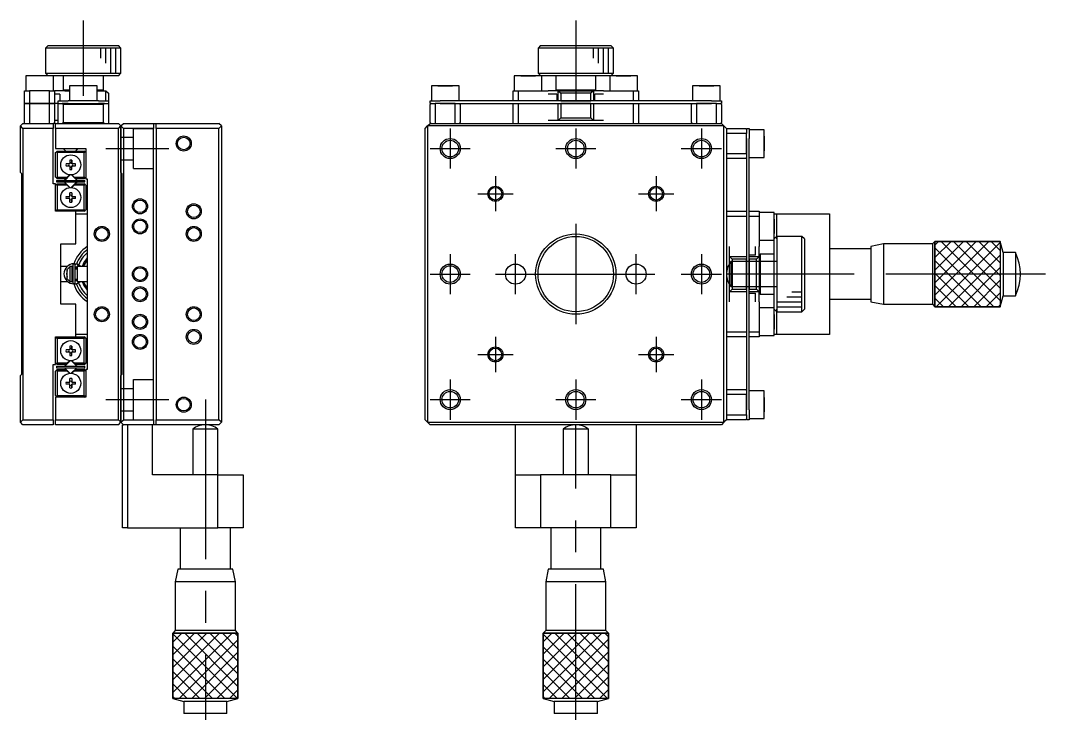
# Model space of a CAD drawing. Extents: x -1 to 448, y -20 to 298.
# Drawn here: x -1 to 203, y 52.7 to 190.8 of the extents above; entities that cross this region are included whole.
import ezdxf

# ---------------------------------------------------------------- set-up
doc = ezdxf.new("R2010")
doc.units = 0
doc.linetypes.add('CENTER', pattern=[50.8, 31.75, -6.35, 6.35, -6.35])
doc.linetypes.add('DASHED', pattern=[19.05, 12.7, -6.35])
doc.layers.get('0').update_dxf_attribs({"linetype": 'CONTINUOUS'})
doc.layers.add('CENTER', color=1, linetype='CENTER')

msp = doc.modelspace()

# ---------------------------------------------------------------- linework, layer by layer
at = {"color": 7, "linetype": 'CONTINUOUS'}
for p, q in [((4.49, 185.75), (3.99, 185.25)), ((4.49, 185.75), (18.49, 185.75)), ((18.99, 185.25), (18.49, 185.75)), ((102.54, 185.75), (102.04, 185.25)), ((102.54, 185.75), (116.54, 185.75)), ((117.04, 185.25), (116.54, 185.75)), ((18.99, 185.25), (3.99, 185.25)), ((3.99, 185.25), (3.99, 180.25)), ((18.99, 180.25), (18.99, 185.25)), ((117.04, 185.25), (102.04, 185.25)), ((102.04, 185.25), (102.04, 180.25)), ((117.04, 180.25), (117.04, 185.25)), ((5.54, 179.75), (0.04, 179.75)), ((0.04, 179.75), (0.04, 176.75)), ((3.99, 180.25), (18.99, 180.25)), ((3.99, 180.25), (4.49, 179.75)), ((18.49, 179.75), (5.54, 179.75)), ((5.54, 176.75), (5.54, 179.75)), ((7.49, 179.75), (7.49, 176.95)), ((15.49, 176.95), (15.49, 179.75)), ((18.49, 179.75), (18.99, 180.25)), ((100.04, 179.75), (97.29, 179.75)), ((102.55, 179.75), (97.29, 179.75)), ((97.29, 179.75), (97.29, 176.75)), ((99.32, 179.75), (98.6, 179.75)), ((98.6, 179.75), (99.32, 179.75)), ((100.77, 179.75), (99.32, 179.75)), ((99.32, 179.75), (100.77, 179.75)), ((102.54, 179.75), (100.04, 179.75)), ((101.49, 179.75), (100.77, 179.75)), ((100.77, 179.75), (101.49, 179.75)), ((102.04, 180.25), (109.54, 180.25)), ((102.04, 180.25), (102.54, 179.75)), ((105.54, 179.75), (102.54, 179.75)), ((109.54, 179.75), (102.54, 179.75)), ((102.79, 176.75), (102.79, 179.75)), ((113.54, 179.75), (105.54, 179.75)), ((109.54, 179.75), (105.54, 179.75)), ((105.54, 179.75), (105.54, 176.95)), ((109.54, 180.25), (117.04, 180.25)), ((116.54, 179.75), (109.54, 179.75)), ((113.54, 179.75), (109.54, 179.75)), ((116.54, 179.75), (113.54, 179.75)), ((113.54, 176.95), (113.54, 179.75)), ((116.29, 179.75), (116.29, 176.75)), ((116.54, 179.75), (117.04, 180.25)), ((119.04, 179.75), (116.54, 179.75)), ((121.79, 179.75), (116.54, 179.75)), ((118.32, 179.75), (117.6, 179.75)), ((117.6, 179.75), (118.32, 179.75)), ((119.77, 179.75), (118.32, 179.75)), ((118.32, 179.75), (119.77, 179.75)), ((121.79, 179.75), (119.04, 179.75)), ((120.49, 179.75), (119.77, 179.75)), ((119.77, 179.75), (120.49, 179.75)), ((121.79, 176.75), (121.79, 179.75)), ((14.24, 177.75), (8.74, 177.75)), ((8.74, 177.75), (8.74, 174.75)), ((14.24, 174.75), (14.24, 177.75)), ((83.54, 177.75), (80.79, 177.75)), ((86.29, 177.75), (80.79, 177.75)), ((80.79, 177.75), (80.79, 174.75)), ((82.82, 177.75), (82.1, 177.75)), ((82.1, 177.75), (82.82, 177.75)), ((84.27, 177.75), (82.82, 177.75)), ((82.82, 177.75), (84.27, 177.75)), ((86.29, 177.75), (83.54, 177.75)), ((84.99, 177.75), (84.27, 177.75)), ((84.27, 177.75), (84.99, 177.75)), ((86.29, 174.75), (86.29, 177.75)), ((135.54, 177.75), (132.79, 177.75)), ((138.29, 177.75), (132.79, 177.75)), ((132.79, 177.75), (132.79, 174.75)), ((134.82, 177.75), (134.1, 177.75)), ((134.1, 177.75), (134.82, 177.75)), ((136.27, 177.75), (134.82, 177.75)), ((134.82, 177.75), (136.27, 177.75)), ((138.29, 177.75), (135.54, 177.75)), ((136.99, 177.75), (136.27, 177.75)), ((136.27, 177.75), (136.99, 177.75)), ((138.29, 174.75), (138.29, 177.75)), ((-0.21, 174.25), (-0.21, 176.75)), ((-0.21, 176.75), (0.79, 176.75)), ((0.79, 176.75), (0.79, 174.25)), ((4.79, 176.75), (0.79, 176.75)), ((4.79, 174.25), (4.79, 176.75)), ((4.79, 176.75), (5.79, 176.75)), ((5.79, 176.75), (5.79, 174.25)), ((7.79, 176.75), (5.79, 176.75)), ((6.79, 176.05), (5.79, 176.05)), ((6.79, 176.05), (6.79, 174.75)), ((7.49, 176.95), (8.74, 176.95)), ((7.49, 176.95), (7.69, 176.75)), ((7.79, 176.75), (8.74, 176.75)), ((14.24, 176.95), (15.49, 176.95)), ((14.24, 176.75), (15.99, 176.75)), ((15.29, 176.75), (15.49, 176.95)), ((15.99, 174.75), (15.99, 176.75)), ((15.99, 176.75), (16.49, 176.25)), ((16.49, 176.25), (16.49, 174.75)), ((97.04, 174.75), (97.04, 176.75)), ((97.04, 176.75), (98.04, 176.75)), ((98.04, 176.75), (98.04, 174.75)), ((98.04, 176.75), (104.04, 176.75)), ((105.74, 176.75), (104.04, 176.75)), ((105.78, 176.05), (104.04, 176.05)), ((105.54, 176.95), (109.54, 176.95)), ((105.54, 176.95), (105.74, 176.75)), ((106.04, 176.75), (105.74, 176.75)), ((106.04, 176.75), (105.74, 176.75)), ((105.78, 176.05), (105.78, 174.75)), ((106.04, 174.75), (106.04, 176.75)), ((106.04, 176.75), (106.54, 176.25)), ((106.04, 176.75), (108.29, 176.75)), ((106.54, 176.25), (106.54, 174.75)), ((112.54, 176.25), (106.54, 176.25)), ((108.29, 176.75), (110.79, 176.75)), ((109.54, 176.95), (113.54, 176.95)), ((110.79, 176.75), (113.04, 176.75)), ((113.04, 176.75), (112.54, 176.25)), ((112.54, 174.75), (112.54, 176.25)), ((113.34, 176.75), (113.04, 176.75)), ((113.34, 176.75), (113.04, 176.75)), ((113.04, 176.75), (113.04, 174.75)), ((115.04, 176.05), (113.31, 176.05)), ((113.31, 174.75), (113.31, 176.05)), ((113.34, 176.75), (113.54, 176.95)), ((115.04, 176.75), (113.34, 176.75)), ((115.04, 176.75), (121.04, 176.75)), ((121.04, 174.75), (121.04, 176.75)), ((121.04, 176.75), (122.04, 176.75)), ((122.04, 176.75), (122.04, 174.75)), ((0.79, 174.25), (-0.21, 174.25)), ((-0.21, 170.25), (-0.21, 174.25)), ((-0.21, 174.25), (0.79, 174.25)), ((0.79, 174.25), (4.79, 174.25)), ((0.79, 174.25), (0.79, 170.25)), ((4.79, 174.25), (0.79, 174.25)), ((5.79, 174.25), (4.79, 174.25)), ((4.79, 170.25), (4.79, 174.25)), ((4.79, 174.25), (5.79, 174.25)), ((5.79, 174.25), (5.79, 170.25)), ((6.49, 174.25), (5.79, 174.25)), ((6.49, 174.25), (6.49, 174.75)), ((6.49, 174.75), (8.49, 174.75)), ((6.49, 170.25), (6.49, 174.25)), ((6.49, 174.25), (7.29, 174.25)), ((7.49, 174.05), (7.29, 174.25)), ((7.29, 174.25), (7.62, 174.25)), ((7.62, 174.25), (7.29, 174.25)), ((15.49, 174.05), (7.49, 174.05)), ((7.49, 174.05), (7.49, 170.45)), ((8.49, 174.25), (7.62, 174.25)), ((14.49, 174.75), (8.49, 174.75)), ((8.49, 174.25), (14.49, 174.25)), ((14.49, 174.75), (16.49, 174.75)), ((15.36, 174.25), (14.49, 174.25)), ((15.36, 174.25), (15.69, 174.25)), ((15.69, 174.25), (15.36, 174.25)), ((15.69, 174.25), (15.49, 174.05)), ((15.49, 170.45), (15.49, 174.05)), ((15.69, 174.25), (16.49, 174.25)), ((16.49, 174.75), (16.49, 174.25)), ((16.49, 174.25), (16.49, 170.25)), ((80.54, 174.25), (80.54, 174.75)), ((80.54, 174.75), (82.54, 174.75)), ((80.74, 174.25), (80.54, 174.05)), ((80.74, 174.25), (80.54, 174.25)), ((80.54, 170.45), (80.54, 174.05)), ((80.74, 174.25), (81.54, 174.25)), ((82.54, 174.25), (81.54, 174.25)), ((81.54, 174.25), (81.54, 170.25)), ((82.54, 174.25), (81.54, 174.25)), ((106.54, 174.75), (82.54, 174.75)), ((85.54, 174.25), (82.54, 174.25)), ((82.54, 174.25), (85.54, 174.25)), ((85.54, 170.25), (85.54, 174.25)), ((85.54, 174.25), (106.54, 174.25)), ((86.54, 174.05), (86.34, 174.25)), ((86.54, 174.05), (86.54, 170.45)), ((97.04, 170.25), (97.04, 174.25)), ((98.04, 174.25), (98.04, 170.25)), ((106.04, 170.85), (106.04, 174.25)), ((112.54, 174.75), (106.54, 174.75)), ((106.54, 174.75), (112.54, 174.75)), ((106.54, 174.25), (112.54, 174.25)), ((106.54, 174.25), (106.54, 171.35)), ((112.54, 174.25), (106.54, 174.25)), ((136.54, 174.75), (112.54, 174.75)), ((112.54, 174.25), (133.54, 174.25)), ((112.54, 171.35), (112.54, 174.25)), ((113.04, 174.25), (113.04, 170.85)), ((121.04, 170.25), (121.04, 174.25)), ((122.04, 174.25), (122.04, 170.25)), ((132.74, 174.25), (132.54, 174.05)), ((132.54, 170.45), (132.54, 174.05)), ((133.54, 174.25), (133.54, 170.25)), ((136.54, 174.25), (133.54, 174.25)), ((133.54, 174.25), (136.54, 174.25)), ((136.54, 174.75), (138.54, 174.75)), ((137.54, 174.25), (136.54, 174.25)), ((137.54, 174.25), (136.54, 174.25)), ((137.54, 170.25), (137.54, 174.25)), ((137.54, 174.25), (138.34, 174.25)), ((138.54, 174.05), (138.34, 174.25)), ((138.54, 174.25), (138.34, 174.25)), ((138.54, 174.75), (138.54, 174.25)), ((138.54, 174.05), (138.54, 170.45)), ((-1.01, 169.75), (-0.51, 170.25)), ((-0.51, 169.25), (-1.01, 169.75)), ((-1.01, 160.45), (-1.01, 169.75)), ((-0.51, 170.25), (5.49, 170.25)), ((5.79, 170.25), (5.49, 170.25)), ((5.49, 170.25), (5.49, 169.25)), ((6.49, 170.85), (5.79, 170.85)), ((5.99, 170.25), (18.49, 170.25)), ((5.99, 169.25), (5.99, 170.25)), ((7.29, 170.25), (7.49, 170.45)), ((7.49, 170.45), (15.49, 170.45)), ((15.49, 170.45), (15.69, 170.25)), ((18.99, 169.75), (18.49, 170.25)), ((18.49, 169.25), (18.99, 169.75)), ((18.99, 169.75), (19.49, 170.25)), ((18.99, 169.75), (18.99, 110.75)), ((19.49, 169.25), (18.99, 169.75)), ((18.99, 160.45), (18.99, 169.75)), ((19.49, 170.25), (25.49, 170.25)), ((25.49, 170.25), (25.49, 169.25)), ((25.49, 170.25), (25.99, 170.25)), ((25.99, 170.25), (38.49, 170.25)), ((25.99, 169.25), (25.99, 170.25)), ((38.99, 169.75), (38.49, 170.25)), ((38.49, 169.25), (38.99, 169.75)), ((38.99, 169.75), (38.99, 110.75)), ((79.54, 169.25), (80.04, 169.75)), ((80.04, 169.75), (80.54, 170.25)), ((80.04, 169.75), (80.04, 110.75)), ((139.04, 169.75), (80.04, 169.75)), ((80.54, 170.45), (80.74, 170.25)), ((80.54, 170.25), (138.54, 170.25)), ((86.34, 170.25), (86.54, 170.45)), ((106.04, 170.85), (104.04, 170.85)), ((106.54, 171.35), (106.04, 170.85)), ((113.04, 170.85), (106.04, 170.85)), ((106.54, 171.35), (112.54, 171.35)), ((112.54, 171.35), (113.04, 170.85)), ((115.04, 170.85), (113.04, 170.85)), ((132.54, 170.45), (132.74, 170.25)), ((138.34, 170.25), (138.54, 170.45)), ((138.54, 170.25), (139.04, 169.75)), ((139.04, 110.75), (139.04, 169.75)), ((139.04, 169.75), (139.54, 169.25)), ((5.49, 169.25), (-0.51, 169.25)), ((-0.51, 169.25), (-0.51, 111.25)), ((5.49, 158.25), (5.49, 169.25)), ((5.99, 169.25), (5.99, 165.25)), ((18.49, 169.25), (5.99, 169.25)), ((18.49, 111.25), (18.49, 169.25)), ((25.49, 169.25), (19.49, 169.25)), ((19.49, 169.25), (19.49, 111.25)), ((25.49, 111.25), (25.49, 169.25)), ((25.99, 169.25), (25.99, 111.25)), ((38.49, 169.25), (25.99, 169.25)), ((38.49, 111.25), (38.49, 169.25)), ((79.54, 111.25), (79.54, 169.25)), ((139.54, 169.25), (139.54, 111.25)), ((139.74, 169.25), (139.54, 169.05)), ((143.54, 168.25), (139.54, 168.25)), ((139.74, 169.25), (143.34, 169.25)), ((143.54, 169.05), (143.34, 169.25)), ((143.54, 169.05), (143.54, 169.25)), ((143.54, 169.25), (144.04, 169.25)), ((143.54, 169.05), (143.54, 168.25)), ((143.54, 167.25), (143.54, 168.25)), ((143.54, 167.25), (143.54, 168.25)), ((144.04, 169.25), (144.04, 167.25)), ((147.04, 169), (144.04, 169)), ((147.04, 166.25), (147.04, 169)), ((147.04, 163.5), (147.04, 169)), ((147.04, 166.97), (147.04, 167.69)), ((147.04, 167.69), (147.04, 166.97)), ((143.54, 164.25), (143.54, 167.25)), ((143.54, 167.25), (143.54, 164.25)), ((144.04, 143.25), (144.04, 167.25)), ((147.04, 165.53), (147.04, 166.97)), ((147.04, 166.97), (147.04, 165.53)), ((147.04, 163.5), (147.04, 166.25)), ((147.04, 164.81), (147.04, 165.53)), ((147.04, 165.53), (147.04, 164.81)), ((5.99, 165.25), (11.99, 165.25)), ((5.99, 164.45), (6.14, 164.6)), ((5.99, 159.55), (5.99, 164.45)), ((6.29, 164.75), (6.14, 164.6)), ((6.14, 164.6), (6.29, 164.45)), ((6.29, 164.75), (11.69, 164.75)), ((11.69, 164.45), (6.29, 164.45)), ((6.29, 164.45), (6.29, 159.55)), ((7.49, 165.25), (7.74, 165)), ((7.74, 165), (7.99, 164.75)), ((9.99, 164.75), (10.24, 165)), ((10.24, 165), (10.49, 165.25)), ((11.84, 164.6), (11.69, 164.75)), ((11.69, 164.45), (11.84, 164.6)), ((11.69, 159.55), (11.69, 164.45)), ((11.84, 164.6), (11.99, 164.45)), ((11.99, 165.25), (11.99, 159.25)), ((139.54, 164.25), (143.54, 164.25)), ((139.54, 163.45), (139.74, 163.25)), ((143.34, 163.25), (139.74, 163.25)), ((143.34, 163.25), (143.54, 163.45)), ((143.54, 164.25), (143.54, 143.25)), ((144.04, 163.5), (147.04, 163.5)), ((8.79, 162.2), (8.06, 162.2)), ((8.06, 161.8), (8.79, 161.8)), ((8.79, 162.93), (8.79, 162.2)), ((8.79, 161.8), (8.79, 161.07)), ((9.19, 162.2), (9.19, 162.93)), ((9.19, 162.93), (9.19, 162.39)), ((9.19, 162.39), (9.19, 162.2)), ((9.92, 162.2), (9.19, 162.2)), ((9.19, 161.07), (9.19, 161.8)), ((9.19, 161.8), (9.92, 161.8)), ((9.19, 161.8), (9.19, 161.61)), ((9.19, 161.07), (9.19, 161.61)), ((-1.01, 160.45), (-0.81, 160.25)), ((-0.81, 160.25), (-0.81, 120.25)), ((6.14, 159.4), (5.99, 159.55)), ((6.29, 159.55), (6.14, 159.4)), ((6.14, 159.4), (6.29, 159.25)), ((6.29, 159.55), (8.29, 159.55)), ((7.99, 159.25), (6.29, 159.25)), ((8.82, 159.99), (7.76, 158.93)), ((7.8, 158.9), (8.89, 159.99)), ((7.99, 159.25), (8.29, 159.55)), ((8.29, 159.55), (8.75, 160.01)), ((10.23, 158.93), (9.17, 159.99)), ((9.23, 160.01), (9.7, 159.55)), ((9.7, 159.55), (11.69, 159.55)), ((9.7, 159.55), (10, 159.25)), ((11.69, 159.25), (10, 159.25)), ((11.84, 159.4), (11.69, 159.55)), ((11.69, 159.25), (11.84, 159.4)), ((11.99, 159.55), (11.84, 159.4)), ((11.99, 159.25), (12.29, 159.25)), ((12.29, 159.25), (12.29, 121.25)), ((18.99, 160.45), (19.19, 160.25)), ((19.19, 160.25), (19.19, 120.25)), ((5.99, 158.25), (5.49, 158.25)), ((5.99, 152.75), (5.99, 158.25)), ((5.99, 157.95), (6.14, 158.1)), ((6.29, 158.25), (6.14, 158.1)), ((6.14, 158.1), (6.29, 157.95)), ((6.19, 158.9), (11.79, 158.9)), ((6.19, 158.9), (6.19, 158.6)), ((6.19, 158.6), (11.79, 158.6)), ((6.29, 158.25), (7.99, 158.25)), ((8.29, 157.95), (6.29, 157.95)), ((6.29, 157.95), (6.29, 153.05)), ((7.76, 158.57), (8.82, 157.51)), ((8.29, 157.95), (7.99, 158.25)), ((8.75, 157.49), (8.29, 157.95)), ((9.66, 158.08), (9.1, 157.51)), ((9.17, 157.51), (10.23, 158.57)), ((9.7, 157.95), (9.23, 157.49)), ((10.19, 158.6), (9.66, 158.08)), ((10, 158.25), (9.7, 157.95)), ((11.69, 157.95), (9.7, 157.95)), ((10, 158.25), (11.69, 158.25)), ((11.84, 158.1), (11.69, 158.25)), ((11.69, 157.95), (11.84, 158.1)), ((11.69, 153.05), (11.69, 157.95)), ((11.79, 158.6), (11.79, 158.9)), ((11.84, 158.1), (11.99, 157.95)), ((11.99, 157.95), (11.99, 153.05)), ((8.06, 155.7), (8.79, 155.7)), ((8.79, 155.3), (8.06, 155.3)), ((8.79, 155.7), (8.79, 156.43)), ((8.79, 154.57), (8.79, 155.3)), ((9.19, 156.43), (9.19, 155.7)), ((9.19, 156.43), (9.19, 155.89)), ((9.19, 155.7), (9.19, 155.89)), ((9.19, 155.7), (9.92, 155.7)), ((9.19, 155.3), (9.19, 154.57)), ((9.92, 155.3), (9.19, 155.3)), ((9.19, 155.11), (9.19, 155.3)), ((9.19, 154.57), (9.19, 155.11)), ((6.14, 152.9), (5.99, 153.05)), ((6.29, 153.05), (6.14, 152.9)), ((6.29, 153.05), (11.69, 153.05)), ((11.84, 152.9), (11.69, 153.05)), ((11.99, 153.05), (11.84, 152.9)), ((9.99, 152.75), (5.99, 152.75)), ((6.14, 152.9), (6.29, 152.75)), ((11.69, 152.75), (9.99, 152.75)), ((9.99, 146.25), (9.99, 152.75)), ((9.99, 152.25), (12.29, 152.25)), ((11.69, 152.75), (11.84, 152.9)), ((139.54, 152.75), (143.54, 152.75)), ((143.54, 151.75), (139.54, 151.75)), ((144.04, 152.75), (146.04, 152.75)), ((146.04, 151.75), (144.04, 151.75)), ((146.04, 152.75), (146.04, 151.75)), ((149.04, 152.5), (146.04, 152.5)), ((146.04, 151.75), (146.04, 145.75)), ((149.04, 149.75), (149.04, 152.5)), ((149.04, 147.24), (149.04, 152.5)), ((149.04, 152.25), (149.54, 152.25)), ((149.04, 150.47), (149.04, 151.19)), ((149.04, 151.19), (149.04, 150.47)), ((149.54, 152.25), (160.04, 152.25)), ((149.54, 147.25), (149.54, 152.25)), ((160.04, 152.25), (160.04, 147.25)), ((149.04, 149.03), (149.04, 150.47)), ((149.04, 150.47), (149.04, 149.03)), ((149.04, 147.25), (149.04, 149.75)), ((149.04, 148.31), (149.04, 149.03)), ((149.04, 149.03), (149.04, 148.31)), ((19.19, 147.25), (19.19, 133.25)), ((146.04, 147), (149.04, 147)), ((149.54, 147.75), (149.04, 147.25)), ((149.04, 144.25), (149.04, 147.25)), ((149.04, 140.25), (149.04, 147.25)), ((149.54, 147.75), (149.54, 140.25)), ((154.54, 147.75), (149.54, 147.75)), ((149.54, 147.25), (149.54, 133.25)), ((154.54, 132.75), (154.54, 147.75)), ((155.04, 147.25), (154.54, 147.75)), ((155.04, 147.25), (155.04, 133.25)), ((160.04, 147.25), (160.04, 133.25)), ((6.99, 146.25), (9.99, 146.25)), ((6.99, 134.25), (6.99, 146.25)), ((140.14, 143.75), (140.14, 145.75)), ((145.34, 144.02), (145.34, 145.75)), ((146.04, 144.05), (146.04, 145.75)), ((168.29, 145.25), (160.04, 145.25)), ((170.79, 146.25), (168.29, 145.75)), ((168.29, 145.75), (168.29, 135.29)), ((170.79, 146.25), (170.79, 134.84)), ((180.54, 146.25), (170.79, 146.25)), ((181.04, 146.75), (180.54, 146.25)), ((180.54, 146.25), (180.54, 134.84)), ((181.04, 146.75), (181.04, 134.39)), ((194.04, 146.75), (181.04, 146.75)), ((181.04, 146.75), (194.04, 146.75)), ((181.04, 133.75), (181.04, 146.75)), ((194.04, 146.75), (194.04, 134.39)), ((194.63, 144.55), (194.04, 146.75)), ((194.04, 146.75), (194.04, 133.75)), ((140.14, 136.75), (140.14, 143.75)), ((140.64, 143.25), (140.14, 143.75)), ((140.14, 143.75), (143.54, 143.75)), ((140.64, 143.25), (140.64, 137.25)), ((143.54, 143.25), (140.64, 143.25)), ((143.54, 143.25), (143.54, 137.25)), ((143.54, 137.25), (143.54, 143.25)), ((145.34, 144.02), (144.04, 144.02)), ((144.04, 143.75), (146.04, 143.75)), ((144.04, 137.25), (144.04, 143.25)), ((145.54, 143.25), (144.04, 143.25)), ((144.04, 143.25), (144.04, 137.25)), ((146.04, 143.75), (145.54, 143.25)), ((145.54, 137.25), (145.54, 143.25)), ((146.24, 144.25), (146.04, 144.05)), ((146.04, 143.75), (146.04, 144.05)), ((146.04, 143.75), (146.04, 144.05)), ((146.04, 143.75), (146.04, 141.5)), ((146.24, 144.25), (146.24, 140.25)), ((149.04, 144.25), (146.24, 144.25)), ((149.04, 136.25), (149.04, 144.25)), ((149.04, 140.25), (149.04, 144.25)), ((194.63, 144.55), (194.63, 136.38)), ((197.04, 144.55), (194.63, 144.55)), ((197.04, 144.55), (197.04, 136.38)), ((8.26, 141.75), (6.99, 141.75)), ((8.29, 141.17), (8.79, 141.7)), ((8.29, 139.33), (8.29, 141.17)), ((8.79, 141.75), (8.79, 141.7)), ((9.29, 141.75), (8.79, 141.75)), ((8.79, 141.7), (8.79, 138.8)), ((9.23, 141.75), (9.4, 141.79)), ((9.29, 138.75), (9.29, 141.75)), ((9.4, 141.25), (9.29, 141.25)), ((9.4, 141.25), (9.29, 141.25)), ((9.4, 142.06), (9.4, 138.56)), ((10.44, 142.14), (9.67, 142.31)), ((9.89, 142.16), (9.87, 142.16)), ((9.93, 142.17), (9.89, 142.16)), ((9.9, 138.56), (9.9, 142.06)), ((9.9, 141.52), (9.91, 141.53)), ((9.9, 141.5), (9.9, 141.52)), ((9.9, 141.49), (9.9, 141.5)), ((9.9, 141.48), (9.9, 141.49)), ((9.9, 141.47), (9.9, 141.48)), ((9.9, 141.46), (9.9, 141.47)), ((9.99, 141.25), (9.9, 141.25)), ((9.99, 141.25), (9.9, 141.25)), ((10.29, 141.25), (9.9, 141.25)), ((9.99, 141.25), (9.9, 141.25)), ((9.91, 141.55), (9.92, 141.56)), ((9.91, 141.54), (9.91, 141.55)), ((9.91, 141.53), (9.91, 141.54)), ((9.92, 141.57), (9.93, 141.58)), ((9.92, 141.56), (9.92, 141.57)), ((9.96, 142.18), (9.93, 142.17)), ((9.93, 141.58), (9.94, 141.59)), ((9.94, 141.6), (9.95, 141.61)), ((9.94, 141.59), (9.94, 141.6)), ((9.95, 141.61), (9.96, 141.62)), ((10, 142.19), (9.96, 142.18)), ((9.96, 141.62), (9.97, 141.63)), ((9.97, 141.63), (9.98, 141.64)), ((9.98, 141.65), (9.99, 141.66)), ((9.98, 141.64), (9.98, 141.65)), ((9.99, 141.66), (10, 141.66)), ((9.99, 141.65), (9.99, 141.25)), ((10.04, 142.2), (10, 142.19)), ((10, 141.66), (10.01, 141.67)), ((10.01, 141.67), (10.03, 141.68)), ((10.03, 141.68), (10.04, 141.68)), ((10.07, 142.2), (10.04, 142.2)), ((10.04, 141.68), (10.05, 141.69)), ((10.05, 141.69), (10.06, 141.69)), ((10.06, 141.69), (10.07, 141.69)), ((10.11, 142.2), (10.07, 142.2)), ((10.07, 141.69), (10.08, 141.7)), ((10.08, 141.7), (10.1, 141.7)), ((10.1, 141.7), (10.11, 141.7)), ((10.15, 142.21), (10.11, 142.2)), ((10.11, 141.7), (10.12, 141.7)), ((10.12, 141.7), (10.13, 141.71)), ((10.13, 141.71), (10.14, 141.71)), ((10.14, 141.71), (10.16, 141.7)), ((10.18, 142.2), (10.15, 142.21)), ((10.16, 141.7), (10.17, 141.7)), ((10.17, 141.7), (10.18, 141.7)), ((10.22, 142.2), (10.18, 142.2)), ((10.18, 141.7), (10.19, 141.7)), ((10.19, 141.7), (10.21, 141.7)), ((10.21, 141.7), (10.22, 141.69)), ((10.26, 142.2), (10.22, 142.2)), ((10.22, 141.69), (10.23, 141.69)), ((10.23, 141.69), (10.24, 141.69)), ((10.25, 141.68), (10.24, 141.69)), ((10.24, 141.69), (10.29, 141.66)), ((10.25, 141.69), (10.24, 141.69)), ((10.24, 141.69), (10.24, 141.69)), ((10.24, 141.69), (10.24, 141.69)), ((10.3, 141.75), (10.25, 141.68)), ((10.26, 141.7), (10.25, 141.7)), ((10.25, 141.7), (10.25, 141.69)), ((10.29, 142.19), (10.26, 142.2)), ((10.27, 141.72), (10.26, 141.71)), ((10.26, 141.71), (10.26, 141.7)), ((10.28, 141.73), (10.27, 141.72)), ((10.29, 141.75), (10.28, 141.74)), ((10.28, 141.74), (10.28, 141.73)), ((10.33, 142.18), (10.29, 142.19)), ((10.3, 141.77), (10.29, 141.75)), ((10.29, 141.75), (10.29, 138.75)), ((12.29, 141.75), (10.29, 141.75)), ((10.44, 142.14), (10.3, 141.75)), ((10.31, 141.79), (10.3, 141.78)), ((10.3, 141.78), (10.3, 141.77)), ((10.32, 141.81), (10.31, 141.79)), ((10.33, 141.83), (10.32, 141.81)), ((10.37, 142.17), (10.33, 142.18)), ((10.34, 141.84), (10.33, 141.83)), ((10.35, 141.88), (10.34, 141.86)), ((10.34, 141.86), (10.34, 141.84)), ((10.36, 141.9), (10.35, 141.88)), ((10.37, 141.91), (10.36, 141.9)), ((10.4, 142.16), (10.37, 142.17)), ((10.38, 141.93), (10.37, 141.91)), ((10.39, 141.97), (10.38, 141.95)), ((10.38, 141.95), (10.38, 141.93)), ((10.4, 141.99), (10.39, 141.97)), ((10.43, 142.15), (10.4, 142.16)), ((10.41, 142.02), (10.4, 142)), ((10.4, 142), (10.4, 141.99)), ((10.42, 142.05), (10.41, 142.04)), ((10.41, 142.04), (10.41, 142.02)), ((10.43, 142.08), (10.42, 142.06)), ((10.42, 142.06), (10.42, 142.05)), ((10.43, 142.15), (10.43, 142.14)), ((11.03, 141.75), (10.43, 142.14)), ((10.43, 142.14), (10.44, 142.14)), ((10.44, 142.12), (10.43, 142.11)), ((10.43, 142.11), (10.43, 142.1)), ((10.43, 142.1), (10.43, 142.09)), ((10.43, 142.09), (10.43, 142.08)), ((10.51, 142.11), (10.44, 142.14)), ((10.44, 142.14), (10.44, 142.14)), ((10.44, 142.14), (10.44, 142.14)), ((10.44, 142.14), (10.44, 142.13)), ((10.44, 142.13), (10.44, 142.13)), ((10.44, 142.13), (10.44, 142.12)), ((140.42, 142.75), (140.42, 138)), ((149.54, 142.75), (140.42, 142.75)), ((146.04, 141.5), (146.04, 139)), ((8.79, 138.8), (8.29, 139.33)), ((8.79, 138.8), (8.79, 138.75)), ((9.29, 139.25), (9.4, 139.25)), ((9.29, 139.25), (9.4, 139.25)), ((9.4, 138.83), (9.29, 138.85)), ((9.9, 139.25), (9.99, 139.25)), ((9.9, 139.25), (10.29, 139.25)), ((9.9, 139.25), (9.99, 139.25)), ((9.9, 139.15), (9.9, 139.16)), ((9.9, 139.14), (9.9, 139.15)), ((9.9, 139.13), (9.9, 139.14)), ((9.9, 139.12), (9.9, 139.13)), ((9.9, 139.11), (9.9, 139.12)), ((9.9, 139.09), (9.9, 139.11)), ((9.91, 139.08), (9.9, 139.09)), ((10.29, 138.95), (9.9, 138.83)), ((9.91, 139.07), (9.91, 139.08)), ((9.92, 139.06), (9.91, 139.07)), ((9.92, 139.05), (9.92, 139.06)), ((9.93, 139.04), (9.92, 139.05)), ((9.93, 139.03), (9.93, 139.04)), ((9.94, 139.02), (9.93, 139.03)), ((9.95, 139.01), (9.94, 139.02)), ((9.95, 139), (9.95, 139.01)), ((9.96, 138.99), (9.95, 139)), ((9.97, 138.98), (9.96, 138.99)), ((9.98, 138.97), (9.97, 138.98)), ((9.99, 138.96), (9.98, 138.97)), ((9.99, 139.25), (9.99, 138.96)), ((10, 138.95), (9.99, 138.96)), ((10.01, 138.95), (10, 138.95)), ((10.02, 138.94), (10.01, 138.95)), ((10.03, 138.94), (10.02, 138.94)), ((10.04, 138.93), (10.03, 138.94)), ((10.05, 138.92), (10.04, 138.93)), ((10.07, 138.92), (10.05, 138.92)), ((10.08, 138.92), (10.07, 138.92)), ((10.09, 138.91), (10.08, 138.92)), ((10.1, 138.91), (10.09, 138.91)), ((10.11, 138.91), (10.1, 138.91)), ((10.13, 138.91), (10.11, 138.91)), ((10.14, 138.91), (10.13, 138.91)), ((10.15, 138.91), (10.14, 138.91)), ((10.16, 138.91), (10.15, 138.91)), ((10.18, 138.91), (10.16, 138.91)), ((10.19, 138.91), (10.18, 138.91)), ((10.2, 138.92), (10.19, 138.91)), ((10.21, 138.92), (10.2, 138.92)), ((10.22, 138.92), (10.21, 138.92)), ((10.24, 138.93), (10.22, 138.92)), ((10.24, 138.93), (10.23, 138.93)), ((10.24, 138.93), (10.24, 138.93)), ((146.04, 139), (146.04, 136.75)), ((146.24, 140.25), (146.24, 136.25)), ((149.04, 133.25), (149.04, 140.25)), ((149.04, 136.25), (149.04, 140.25)), ((149.54, 140.25), (149.54, 132.75)), ((6.99, 138.75), (8.39, 138.75)), ((8.79, 138.75), (9.29, 138.75)), ((10.29, 138.75), (12.29, 138.75)), ((10.37, 138.44), (10.37, 138.45)), ((10.37, 138.45), (10.37, 138.45)), ((10.37, 138.45), (10.37, 138.45)), ((10.37, 138.45), (10.37, 138.45)), ((10.37, 138.45), (10.38, 138.45)), ((10.38, 138.45), (10.38, 138.45)), ((10.38, 138.45), (10.38, 138.45)), ((10.38, 138.45), (10.38, 138.45)), ((10.38, 138.45), (10.39, 138.45)), ((10.39, 138.45), (10.43, 138.47)), ((10.43, 138.47), (10.43, 138.47)), ((10.43, 138.47), (10.43, 138.47)), ((10.43, 138.47), (10.43, 138.47)), ((140.64, 137.25), (140.14, 136.75)), ((143.54, 136.75), (140.14, 136.75)), ((140.14, 134.75), (140.14, 136.75)), ((140.42, 138), (140.42, 137.75)), ((140.42, 137.75), (149.54, 137.75)), ((140.64, 137.25), (143.54, 137.25)), ((143.54, 137.25), (143.54, 116.25)), ((144.04, 113.25), (144.04, 137.25)), ((144.04, 137.25), (145.54, 137.25)), ((146.04, 136.75), (144.04, 136.75)), ((146.04, 136.75), (145.54, 137.25)), ((146.04, 136.45), (146.04, 136.75)), ((146.04, 136.45), (146.04, 136.75)), ((144.04, 136.48), (145.34, 136.48)), ((145.34, 134.75), (145.34, 136.48)), ((146.04, 134.75), (146.04, 136.45)), ((146.04, 136.45), (146.24, 136.25)), ((146.04, 134.75), (146.04, 128.75)), ((146.24, 136.25), (149.04, 136.25)), ((149.04, 133.25), (149.04, 136.25)), ((160.04, 135.25), (168.29, 135.25)), ((168.29, 135.29), (168.29, 134.75)), ((168.29, 134.75), (170.79, 134.25)), ((170.79, 134.84), (170.79, 134.25)), ((180.54, 134.84), (180.54, 134.25)), ((194.04, 133.75), (194.63, 135.95)), ((194.63, 136.38), (194.63, 135.95)), ((194.63, 135.95), (197.04, 135.95)), ((197.04, 136.38), (197.04, 135.95)), ((9.99, 134.25), (6.99, 134.25)), ((9.99, 127.75), (9.99, 134.25)), ((149.04, 133.5), (146.04, 133.5)), ((149.04, 130.75), (149.04, 133.26)), ((149.04, 128), (149.04, 133.26)), ((149.04, 133.25), (149.54, 132.75)), ((149.54, 128.25), (149.54, 133.25)), ((149.54, 132.75), (154.54, 132.75)), ((154.54, 132.75), (155.04, 133.25)), ((160.04, 133.25), (160.04, 128.25)), ((170.79, 134.25), (180.54, 134.25)), ((180.54, 134.25), (181.04, 133.75)), ((181.04, 134.39), (181.04, 133.75)), ((181.04, 133.75), (194.04, 133.75)), ((194.04, 133.75), (181.04, 133.75)), ((194.04, 134.39), (194.04, 133.75)), ((149.04, 131.47), (149.04, 132.19)), ((149.04, 132.19), (149.04, 131.47)), ((149.04, 130.03), (149.04, 131.47)), ((149.04, 131.47), (149.04, 130.03)), ((149.04, 128), (149.04, 130.75)), ((139.54, 128.75), (143.54, 128.75)), ((144.04, 128.75), (146.04, 128.75)), ((146.04, 128.75), (146.04, 127.75)), ((149.04, 129.31), (149.04, 130.03)), ((149.04, 130.03), (149.04, 129.31)), ((5.99, 127.75), (9.99, 127.75)), ((5.99, 122.25), (5.99, 127.75)), ((5.99, 127.45), (6.14, 127.6)), ((6.29, 127.75), (6.14, 127.6)), ((6.14, 127.6), (6.29, 127.45)), ((11.69, 127.45), (6.29, 127.45)), ((6.29, 127.45), (6.29, 122.55)), ((12.29, 128.25), (9.99, 128.25)), ((9.99, 127.75), (11.69, 127.75)), ((11.84, 127.6), (11.69, 127.75)), ((11.69, 127.45), (11.84, 127.6)), ((11.69, 122.55), (11.69, 127.45)), ((11.84, 127.6), (11.99, 127.45)), ((11.99, 127.45), (11.99, 122.55)), ((143.54, 127.75), (139.54, 127.75)), ((146.04, 127.75), (144.04, 127.75)), ((146.04, 128), (149.04, 128)), ((149.54, 128.25), (149.04, 128.25)), ((160.04, 128.25), (149.54, 128.25)), ((8.79, 125.2), (8.06, 125.2)), ((8.06, 124.8), (8.79, 124.8)), ((8.79, 125.93), (8.79, 125.2)), ((8.79, 124.8), (8.79, 124.07)), ((9.19, 125.2), (9.19, 125.93)), ((9.19, 125.93), (9.19, 125.39)), ((9.19, 125.39), (9.19, 125.2)), ((9.92, 125.2), (9.19, 125.2)), ((9.19, 124.07), (9.19, 124.8)), ((9.19, 124.8), (9.92, 124.8)), ((9.19, 124.8), (9.19, 124.61)), ((9.19, 124.07), (9.19, 124.61)), ((6.14, 122.4), (5.99, 122.55)), ((6.29, 122.55), (6.14, 122.4)), ((6.29, 122.55), (8.29, 122.55)), ((8.82, 122.99), (7.76, 121.93)), ((7.99, 122.25), (8.29, 122.55)), ((8.29, 122.55), (8.75, 123.01)), ((8.32, 122.42), (8.89, 122.99)), ((10.23, 121.93), (9.17, 122.99)), ((9.23, 123.01), (9.7, 122.55)), ((9.7, 122.55), (11.69, 122.55)), ((9.7, 122.55), (10, 122.25)), ((11.84, 122.4), (11.69, 122.55)), ((11.99, 122.55), (11.84, 122.4)), ((5.49, 122.25), (5.99, 122.25)), ((5.49, 111.25), (5.49, 122.25)), ((5.99, 120.95), (6.14, 121.1)), ((5.99, 116.05), (5.99, 120.95)), ((6.14, 122.4), (6.29, 122.25)), ((6.29, 121.25), (6.14, 121.1)), ((6.14, 121.1), (6.29, 120.95)), ((6.19, 121.9), (6.19, 121.6)), ((6.19, 121.9), (11.79, 121.9)), ((6.19, 121.6), (11.79, 121.6)), ((7.99, 122.25), (6.29, 122.25)), ((6.29, 121.25), (7.99, 121.25)), ((6.29, 120.95), (6.29, 116.05)), ((8.29, 120.95), (6.29, 120.95)), ((7.76, 121.57), (8.82, 120.51)), ((7.8, 121.9), (8.32, 122.42)), ((8.29, 120.95), (7.99, 121.25)), ((8.75, 120.49), (8.29, 120.95)), ((10.19, 121.6), (9.1, 120.51)), ((9.17, 120.51), (10.23, 121.57)), ((9.7, 120.95), (9.23, 120.49)), ((10, 121.25), (9.7, 120.95)), ((11.69, 120.95), (9.7, 120.95)), ((11.69, 122.25), (10, 122.25)), ((10, 121.25), (11.69, 121.25)), ((11.69, 122.25), (11.84, 122.4)), ((11.84, 121.1), (11.69, 121.25)), ((11.69, 120.95), (11.84, 121.1)), ((11.69, 116.05), (11.69, 120.95)), ((11.79, 121.6), (11.79, 121.9)), ((11.84, 121.1), (11.99, 120.95)), ((11.99, 121.25), (11.99, 115.75)), ((12.29, 121.25), (11.99, 121.25)), ((-0.81, 120.25), (-1.01, 120.05)), ((-1.01, 110.75), (-1.01, 120.05)), ((8.06, 118.7), (8.79, 118.7)), ((8.79, 118.7), (8.79, 119.43)), ((9.19, 119.43), (9.19, 118.7)), ((9.19, 119.43), (9.19, 118.89)), ((9.19, 118.7), (9.19, 118.89)), ((9.19, 118.7), (9.92, 118.7)), ((19.19, 120.25), (18.99, 120.05)), ((18.99, 110.75), (18.99, 120.05)), ((8.79, 118.3), (8.06, 118.3)), ((8.79, 117.57), (8.79, 118.3)), ((9.19, 118.3), (9.19, 117.57)), ((9.92, 118.3), (9.19, 118.3)), ((9.19, 118.11), (9.19, 118.3)), ((9.19, 117.57), (9.19, 118.11)), ((139.74, 117.25), (139.54, 117.05)), ((139.74, 117.25), (143.34, 117.25)), ((143.54, 117.05), (143.34, 117.25)), ((147.04, 117), (144.04, 117)), ((147.04, 114.25), (147.04, 117)), ((147.04, 111.5), (147.04, 117)), ((6.14, 115.9), (5.99, 116.05)), ((11.99, 115.75), (5.99, 115.75)), ((5.99, 115.75), (5.99, 111.25)), ((6.29, 116.05), (6.14, 115.9)), ((6.14, 115.9), (6.29, 115.75)), ((6.29, 116.05), (11.69, 116.05)), ((11.84, 115.9), (11.69, 116.05)), ((11.69, 115.75), (11.84, 115.9)), ((11.99, 116.05), (11.84, 115.9)), ((143.54, 116.25), (139.54, 116.25)), ((143.54, 113.25), (143.54, 116.25)), ((143.54, 116.25), (143.54, 113.25)), ((147.04, 114.97), (147.04, 115.69)), ((147.04, 115.69), (147.04, 114.97)), ((147.04, 113.53), (147.04, 114.97)), ((147.04, 114.97), (147.04, 113.53)), ((139.54, 112.25), (143.54, 112.25)), ((143.54, 112.25), (143.54, 113.25)), ((143.54, 112.25), (143.54, 113.25)), ((143.54, 112.25), (143.54, 111.45)), ((144.04, 113.25), (144.04, 111.25)), ((147.04, 111.5), (147.04, 114.25)), ((147.04, 112.81), (147.04, 113.53)), ((147.04, 113.53), (147.04, 112.81)), ((-1.01, 110.75), (-0.51, 111.25)), ((-0.51, 110.25), (-1.01, 110.75)), ((-0.51, 111.25), (5.49, 111.25)), ((5.49, 110.25), (-0.51, 110.25)), ((5.49, 111.25), (5.49, 110.25)), ((5.99, 110.25), (5.99, 111.25)), ((5.99, 111.25), (18.49, 111.25)), ((18.49, 110.25), (5.99, 110.25)), ((18.99, 110.75), (18.49, 111.25)), ((18.49, 110.25), (18.99, 110.75)), ((18.99, 110.75), (19.49, 111.25)), ((19.49, 110.25), (18.99, 110.75)), ((19.29, 89.75), (19.29, 110.25)), ((19.29, 110.25), (19.49, 110.25)), ((19.49, 111.25), (25.49, 111.25)), ((25.49, 110.25), (19.49, 110.25)), ((20.29, 110.25), (20.29, 89.75)), ((25.29, 100.25), (25.29, 110.25)), ((25.49, 111.25), (25.49, 110.25)), ((25.99, 110.25), (25.49, 110.25)), ((25.99, 110.25), (25.99, 111.25)), ((25.99, 111.25), (38.49, 111.25)), ((38.49, 110.25), (25.99, 110.25)), ((38.99, 110.75), (38.49, 111.25)), ((38.49, 110.25), (38.99, 110.75)), ((80.04, 110.75), (79.54, 111.25)), ((80.54, 110.25), (80.04, 110.75)), ((80.04, 110.75), (139.04, 110.75)), ((138.54, 110.25), (80.54, 110.25)), ((97.54, 100.25), (97.54, 110.25)), ((121.54, 110.25), (121.54, 100.25)), ((139.04, 110.75), (138.54, 110.25)), ((139.54, 111.25), (139.04, 110.75)), ((139.54, 111.45), (139.74, 111.25)), ((143.34, 111.25), (139.74, 111.25)), ((143.34, 111.25), (143.54, 111.45)), ((143.54, 111.25), (143.54, 111.45)), ((144.04, 111.25), (143.54, 111.25)), ((144.04, 111.5), (147.04, 111.5)), ((36.88, 109.37), (33.29, 109.37)), ((33.29, 109.37), (33.29, 100.25)), ((38.29, 109.37), (36.88, 109.37)), ((38.29, 100.25), (38.29, 109.37)), ((107.29, 109.37), (107.04, 109.37)), ((107.04, 109.37), (107.04, 100.25)), ((112.04, 109.37), (107.29, 109.37)), ((112.04, 100.25), (112.04, 109.37)), ((38.29, 100.25), (25.29, 100.25)), ((38.29, 89.75), (38.29, 100.25)), ((38.29, 100.25), (43.29, 100.25)), ((43.29, 100.25), (43.29, 89.75)), ((97.54, 89.75), (97.54, 100.25)), ((97.54, 100.25), (102.54, 100.25)), ((102.54, 100.25), (102.54, 89.75)), ((116.54, 100.25), (102.54, 100.25)), ((116.54, 89.75), (116.54, 100.25)), ((116.54, 100.25), (121.54, 100.25)), ((121.54, 100.25), (121.54, 89.75)), ((20.29, 89.75), (19.29, 89.75)), ((20.29, 89.75), (38.29, 89.75)), ((30.79, 89.75), (30.79, 81.5)), ((43.29, 89.75), (38.29, 89.75)), ((40.79, 81.5), (40.79, 89.75)), ((102.54, 89.75), (97.54, 89.75)), ((116.54, 89.75), (102.54, 89.75)), ((104.54, 89.75), (104.54, 81.5)), ((114.54, 81.5), (114.54, 89.75)), ((121.54, 89.75), (116.54, 89.75)), ((30.29, 81.5), (29.79, 79)), ((38.18, 81.5), (30.29, 81.5)), ((41.29, 81.5), (38.18, 81.5)), ((41.79, 79), (41.29, 81.5)), ((104.04, 81.5), (103.54, 79)), ((104.59, 81.5), (104.04, 81.5)), ((115.04, 81.5), (104.59, 81.5)), ((115.54, 79), (115.04, 81.5)), ((38.4, 79), (29.79, 79)), ((29.79, 79), (29.79, 69.25)), ((41.79, 79), (38.4, 79)), ((41.79, 69.25), (41.79, 79)), ((104.14, 79), (103.54, 79)), ((103.54, 79), (103.54, 69.25)), ((115.54, 79), (104.14, 79)), ((115.54, 69.25), (115.54, 79)), ((29.79, 69.25), (29.29, 68.75)), ((38.61, 68.75), (29.29, 68.75)), ((29.29, 68.75), (29.29, 55.75)), ((29.29, 55.75), (29.29, 68.75)), ((29.29, 68.75), (42.29, 68.75)), ((38.4, 69.25), (29.79, 69.25)), ((41.79, 69.25), (38.4, 69.25)), ((42.29, 68.75), (38.61, 68.75)), ((42.29, 68.75), (41.79, 69.25)), ((42.29, 55.75), (42.29, 68.75)), ((42.29, 68.75), (42.29, 55.75)), ((103.54, 69.25), (103.04, 68.75)), ((103.69, 68.75), (103.04, 68.75)), ((103.04, 68.75), (103.04, 55.75)), ((103.04, 55.75), (103.04, 68.75)), ((103.04, 68.75), (116.04, 68.75)), ((104.14, 69.25), (103.54, 69.25)), ((116.04, 68.75), (103.69, 68.75)), ((115.54, 69.25), (104.14, 69.25)), ((116.04, 68.75), (115.54, 69.25)), ((116.04, 55.75), (116.04, 68.75)), ((116.04, 68.75), (116.04, 55.75)), ((38.61, 55.75), (29.29, 55.75)), ((29.29, 55.75), (31.49, 55.16)), ((42.29, 55.75), (29.29, 55.75)), ((37.66, 55.16), (31.49, 55.16)), ((31.49, 55.16), (31.49, 52.75)), ((40.09, 55.16), (37.66, 55.16)), ((42.29, 55.75), (38.61, 55.75)), ((40.09, 55.16), (42.29, 55.75)), ((40.09, 52.75), (40.09, 55.16)), ((103.69, 55.75), (103.04, 55.75)), ((103.04, 55.75), (105.24, 55.16)), ((116.04, 55.75), (103.04, 55.75)), ((116.04, 55.75), (103.69, 55.75)), ((105.67, 55.16), (105.24, 55.16)), ((105.24, 55.16), (105.24, 52.75)), ((113.84, 55.16), (105.67, 55.16)), ((113.84, 55.16), (116.04, 55.75)), ((113.84, 52.75), (113.84, 55.16)), ((37.66, 52.75), (31.49, 52.75)), ((40.09, 52.75), (37.66, 52.75)), ((105.67, 52.75), (105.24, 52.75)), ((113.84, 52.75), (105.67, 52.75))]:
    msp.add_line(p, q, dxfattribs=at)
at = {"color": 3, "linetype": 'CONTINUOUS'}
for p, q in [((14.99, 183.25), (14.99, 185.25)), ((15.99, 182.25), (15.99, 185.25)), ((16.99, 180.25), (16.99, 185.25)), ((17.99, 180.25), (17.99, 185.25)), ((113.04, 183.25), (113.04, 185.25)), ((114.04, 182.25), (114.04, 185.25)), ((115.04, 180.25), (115.04, 185.25)), ((116.04, 180.25), (116.04, 185.25)), ((181.04, 146.04), (181.75, 146.75)), ((181.04, 143.54), (184.25, 146.75)), ((181.04, 141.04), (186.75, 146.75)), ((181.04, 138.54), (189.25, 146.75)), ((181.04, 136.04), (191.75, 146.75)), ((181.04, 145.46), (192.75, 133.75)), ((181.25, 133.75), (194.04, 146.54)), ((182.25, 146.75), (194.04, 134.96)), ((184.75, 146.75), (194.04, 137.46)), ((187.25, 146.75), (194.04, 139.96)), ((189.75, 146.75), (194.04, 142.46)), ((192.25, 146.75), (194.04, 144.96)), ((181.04, 142.96), (190.25, 133.75)), ((183.75, 133.75), (194.04, 144.04)), ((186.25, 133.75), (194.04, 141.54)), ((181.04, 140.46), (187.75, 133.75)), ((188.75, 133.75), (194.04, 139.04)), ((152.54, 136.75), (154.54, 136.75)), ((181.04, 137.96), (185.25, 133.75)), ((149.54, 134.75), (154.54, 134.75)), ((151.54, 135.75), (154.54, 135.75)), ((181.04, 135.46), (182.75, 133.75)), ((191.25, 133.75), (194.04, 136.54)), ((149.54, 133.75), (154.54, 133.75)), ((193.75, 133.75), (194.04, 134.04)), ((31.1, 68.75), (29.29, 66.94)), ((33.6, 68.75), (29.29, 64.44)), ((36.1, 68.75), (29.29, 61.94)), ((38.6, 68.75), (29.29, 59.44)), ((41.1, 68.75), (29.29, 56.94)), ((29.29, 68.64), (42.19, 55.75)), ((42.29, 67.44), (30.6, 55.75)), ((31.69, 68.75), (42.29, 58.14)), ((34.19, 68.75), (42.29, 60.64)), ((36.69, 68.75), (42.29, 63.14)), ((39.19, 68.75), (42.29, 65.64)), ((41.69, 68.75), (42.29, 68.14)), ((104.75, 68.75), (103.04, 67.04)), ((107.25, 68.75), (103.04, 64.54)), ((109.75, 68.75), (103.04, 62.04)), ((112.25, 68.75), (103.04, 59.54)), ((114.75, 68.75), (103.04, 57.04)), ((103.04, 68.54), (115.84, 55.75)), ((116.04, 67.54), (104.25, 55.75)), ((105.34, 68.75), (116.04, 58.04)), ((107.84, 68.75), (116.04, 60.54)), ((110.34, 68.75), (116.04, 63.04)), ((112.84, 68.75), (116.04, 65.54)), ((115.34, 68.75), (116.04, 68.04)), ((29.29, 66.14), (39.69, 55.75)), ((103.04, 66.04), (113.34, 55.75)), ((29.29, 63.64), (37.19, 55.75)), ((42.29, 64.94), (33.1, 55.75)), ((103.04, 63.54), (110.84, 55.75)), ((116.04, 65.04), (106.75, 55.75)), ((42.29, 62.44), (35.6, 55.75)), ((116.04, 62.54), (109.25, 55.75)), ((29.29, 61.14), (34.69, 55.75)), ((42.29, 59.94), (38.1, 55.75)), ((103.04, 61.04), (108.34, 55.75)), ((116.04, 60.04), (111.75, 55.75)), ((29.29, 58.64), (32.19, 55.75)), ((42.29, 57.44), (40.6, 55.75)), ((103.04, 58.54), (105.84, 55.75)), ((116.04, 57.54), (114.25, 55.75)), ((29.29, 56.14), (29.69, 55.75)), ((103.04, 56.04), (103.34, 55.75))]:
    msp.add_line(p, q, dxfattribs=at)
at = {"color": 3, "linetype": 'DASHED'}
for p, q in [((18.99, 167.5), (21.49, 167.5)), ((21.49, 161.25), (21.49, 169.25)), ((21.49, 169.25), (25.49, 169.25)), ((18.99, 163), (21.49, 163)), ((21.49, 161.25), (25.49, 161.25)), ((21.49, 111.25), (21.49, 119.25)), ((21.49, 119.25), (25.49, 119.25)), ((18.99, 117.5), (21.49, 117.5)), ((18.99, 113), (21.49, 113)), ((21.49, 111.25), (25.49, 111.25))]:
    msp.add_line(p, q, dxfattribs=at)
at = {"color": 3, "linetype": 'CONTINUOUS'}
for centre, radius in [((31.49, 166.25), 1.5), ((84.54, 165.25), 2), ((109.54, 165.25), 2), ((134.54, 165.25), 2), ((93.54, 156.25), 1.5), ((125.54, 156.25), 1.5), ((22.79, 153.75), 1.5), ((33.49, 152.75), 1.5), ((22.79, 149.75), 1.5), ((15.19, 148.25), 1.5), ((33.49, 148.25), 1.5), ((109.54, 140.25), 8), ((22.79, 140.25), 1.5), ((84.54, 140.25), 2), ((134.54, 140.25), 2), ((22.79, 136.25), 1.5), ((15.19, 132.25), 1.5), ((33.49, 132.25), 1.5), ((22.79, 130.75), 1.5), ((33.49, 127.75), 1.5), ((22.79, 126.75), 1.5), ((93.54, 124.25), 1.5), ((125.54, 124.25), 1.5), ((84.54, 115.25), 2), ((109.54, 115.25), 2), ((134.54, 115.25), 2), ((31.49, 114.25), 1.5)]:
    msp.add_circle(centre, radius, dxfattribs=at)
at = {"color": 7, "linetype": 'CONTINUOUS'}
for centre, radius in [((31.49, 166.25), 1.25), ((84.54, 165.25), 1.65), ((109.54, 165.25), 1.65), ((134.54, 165.25), 1.65), ((8.99, 162), 2), ((8.99, 155.5), 2), ((93.54, 156.25), 1.25), ((125.54, 156.25), 1.25), ((22.79, 153.75), 1.25), ((33.49, 152.75), 1.25), ((22.79, 149.75), 1.25), ((15.19, 148.25), 1.25), ((33.49, 148.25), 1.25), ((109.54, 140.25), 7.5), ((22.79, 140.25), 1.25), ((84.54, 140.25), 1.65), ((97.54, 140.25), 2), ((121.54, 140.25), 2), ((134.54, 140.25), 1.65), ((22.79, 136.25), 1.25), ((15.19, 132.25), 1.25), ((33.49, 132.25), 1.25), ((22.79, 130.75), 1.25), ((33.49, 127.75), 1.25), ((8.99, 125), 2), ((22.79, 126.75), 1.25), ((93.54, 124.25), 1.25), ((125.54, 124.25), 1.25), ((8.99, 118.5), 2), ((84.54, 115.25), 1.65), ((109.54, 115.25), 1.65), ((134.54, 115.25), 1.65), ((31.49, 114.25), 1.25)]:
    msp.add_circle(centre, radius, dxfattribs=at)
for centre, radius, start, end in [((8.99, 162), 0.95, 167.8468, 192.1532), ((8.99, 162), 0.435, 152.6335, 207.3665), ((8.99, 162), 0.95, 77.8468, 102.1532), ((8.99, 162), 0.435, 62.6335, 117.3665), ((8.99, 162), 0.435, 242.6335, 297.3665), ((8.99, 162), 0.435, 332.6335, 27.3665), ((8.99, 162), 0.95, 347.8468, 12.1532), ((8.99, 162), 0.95, 257.8468, 282.1532), ((8.96, 159.85), 0.2, 126.858, 135), ((9.03, 159.85), 0.2, 128.7388, 135), ((9.03, 159.85), 0.2, 45, 53.142), ((7.9, 158.79), 0.2, 135, 145.0247), ((7.9, 158.71), 0.2, 214.9753, 225), ((8.96, 157.65), 0.2, 225, 233.142), ((8.96, 157.65), 0.2, 308.7388, 315), ((9.03, 157.65), 0.2, 306.858, 315), ((10.09, 158.79), 0.2, 34.9753, 45), ((10.09, 158.71), 0.2, 315, 325.0247), ((8.99, 155.5), 0.95, 167.8468, 192.1532), ((8.99, 155.5), 0.435, 152.6335, 207.3665), ((8.99, 155.5), 0.95, 77.8468, 102.1532), ((8.99, 155.5), 0.435, 62.6335, 117.3665), ((8.99, 155.5), 0.435, 242.6335, 297.3665), ((8.99, 155.5), 0.435, 332.6335, 27.3665), ((8.99, 155.5), 0.95, 347.8468, 12.1532), ((8.99, 155.5), 0.95, 257.8468, 282.1532), ((15.79, 140.25), 6.5, 122.579, 161.5575), ((15.79, 140.25), 6, 125.6853, 160.9827), ((15.79, 140.25), 5.5, 129.5212, 160.7588), ((15.79, 140.25), 4.5, 141.0576, 160.5288), ((188.3, 140.25), 9.75, 333.8162, 26.1838), ((9.65, 140.31), 2, 90.8493, 269.2017), ((9.65, 140.31), 1.5, 154.3105, 205.6948), ((15.79, 140.25), 6.5, 169.8176, 171.1501), ((9.65, 142.06), 0.25, 0, 180), ((15.79, 140.25), 6, 166.8578, 169.4007), ((143.54, 140.25), 4, 141.3178, 180), ((15.79, 140.25), 6.5, 188.8499, 190.1824), ((143.54, 140.25), 4, 180, 218.6822), ((9.65, 138.56), 0.25, 180, 0), ((15.79, 140.25), 6.5, 197.3738, 237.421), ((9.64, 140.31), 2, 270.943, 308.7585), ((15.79, 140.25), 6, 198.3566, 234.3147), ((15.79, 140.25), 5.5, 198.1722, 230.4788), ((15.79, 140.25), 4.5, 199.4712, 218.9424), ((8.99, 125), 0.95, 167.8468, 192.1532), ((8.99, 125), 0.435, 152.6335, 207.3665), ((8.99, 125), 0.95, 77.8468, 102.1532), ((8.99, 125), 0.435, 62.6335, 117.3665), ((8.99, 125), 0.435, 242.6335, 297.3665), ((8.99, 125), 0.435, 332.6335, 27.3665), ((8.99, 125), 0.95, 347.8468, 12.1532), ((8.99, 125), 0.95, 257.8468, 282.1532), ((8.96, 122.85), 0.2, 126.858, 135), ((9.03, 122.85), 0.2, 128.7388, 135), ((9.03, 122.85), 0.2, 45, 53.142), ((7.9, 121.79), 0.2, 135, 145.0247), ((7.9, 121.71), 0.2, 214.9753, 225), ((8.96, 120.65), 0.2, 225, 233.142), ((8.96, 120.65), 0.2, 308.7388, 315), ((9.03, 120.65), 0.2, 306.858, 315), ((10.09, 121.79), 0.2, 34.9753, 45), ((10.09, 121.71), 0.2, 315, 325.0247), ((8.99, 118.5), 0.95, 167.8468, 192.1532), ((8.99, 118.5), 0.435, 152.6335, 207.3665), ((8.99, 118.5), 0.95, 77.8468, 102.1532), ((8.99, 118.5), 0.435, 62.6335, 117.3665), ((8.99, 118.5), 0.435, 332.6335, 27.3665), ((8.99, 118.5), 0.95, 347.8468, 12.1532), ((8.99, 118.5), 0.435, 242.6335, 297.3665), ((8.99, 118.5), 0.95, 257.8468, 282.1532), ((35.79, 106.25), 4, 90, 128.6822), ((35.79, 106.25), 4, 51.3178, 90), ((109.54, 106.25), 4, 90, 128.6822), ((109.54, 106.25), 4, 51.3178, 90)]:
    msp.add_arc(centre, radius, start, end, dxfattribs=at)
at = {"color": 3, "linetype": 'CONTINUOUS'}
for start, end in [(137.4631, 161.5915), (198.4085, 222.5369)]:
    msp.add_arc((15.79, 140.25), 4.75, start, end, dxfattribs=at)
at = {"layer": 'CENTER', "color": 1, "linetype": 'CENTER'}
for p, q in [((11.49, 190.75), (11.49, 175.75)), ((109.54, 190.75), (109.54, 174.95)), ((84.54, 169.25), (84.54, 161.25)), ((109.54, 169.25), (109.54, 161.25)), ((134.54, 169.25), (134.54, 161.25)), ((15.99, 165.25), (28.49, 165.25)), ((80.54, 165.25), (88.54, 165.25)), ((105.54, 165.25), (113.54, 165.25)), ((130.54, 165.25), (138.54, 165.25)), ((93.54, 159.75), (93.54, 152.75)), ((125.54, 159.75), (125.54, 152.75)), ((90.04, 156.25), (97.04, 156.25)), ((122.04, 156.25), (129.04, 156.25)), ((109.54, 150.25), (109.54, 130.25)), ((84.54, 144.25), (84.54, 136.25)), ((97.54, 136.25), (97.54, 144.25)), ((121.54, 136.25), (121.54, 144.25)), ((134.54, 144.25), (134.54, 136.25)), ((80.54, 140.25), (88.54, 140.25)), ((93.54, 140.25), (125.54, 140.25)), ((130.54, 140.25), (138.54, 140.25)), ((203.04, 140.25), (139.54, 140.25)), ((160.04, 140.25), (144.24, 140.25)), ((93.54, 127.75), (93.54, 120.75)), ((125.54, 127.75), (125.54, 120.75)), ((90.04, 124.25), (97.04, 124.25)), ((122.04, 124.25), (129.04, 124.25)), ((84.54, 119.25), (84.54, 111.25)), ((109.54, 119.25), (109.54, 111.25)), ((134.54, 119.25), (134.54, 111.25)), ((15.99, 115.25), (28.49, 115.25)), ((35.79, 115.25), (35.79, 46.75)), ((80.54, 115.25), (88.54, 115.25)), ((105.54, 115.25), (113.54, 115.25)), ((130.54, 115.25), (138.54, 115.25)), ((109.54, 46.75), (109.54, 110.25))]:
    msp.add_line(p, q, dxfattribs=at)

doc.saveas('drawing.dxf')
